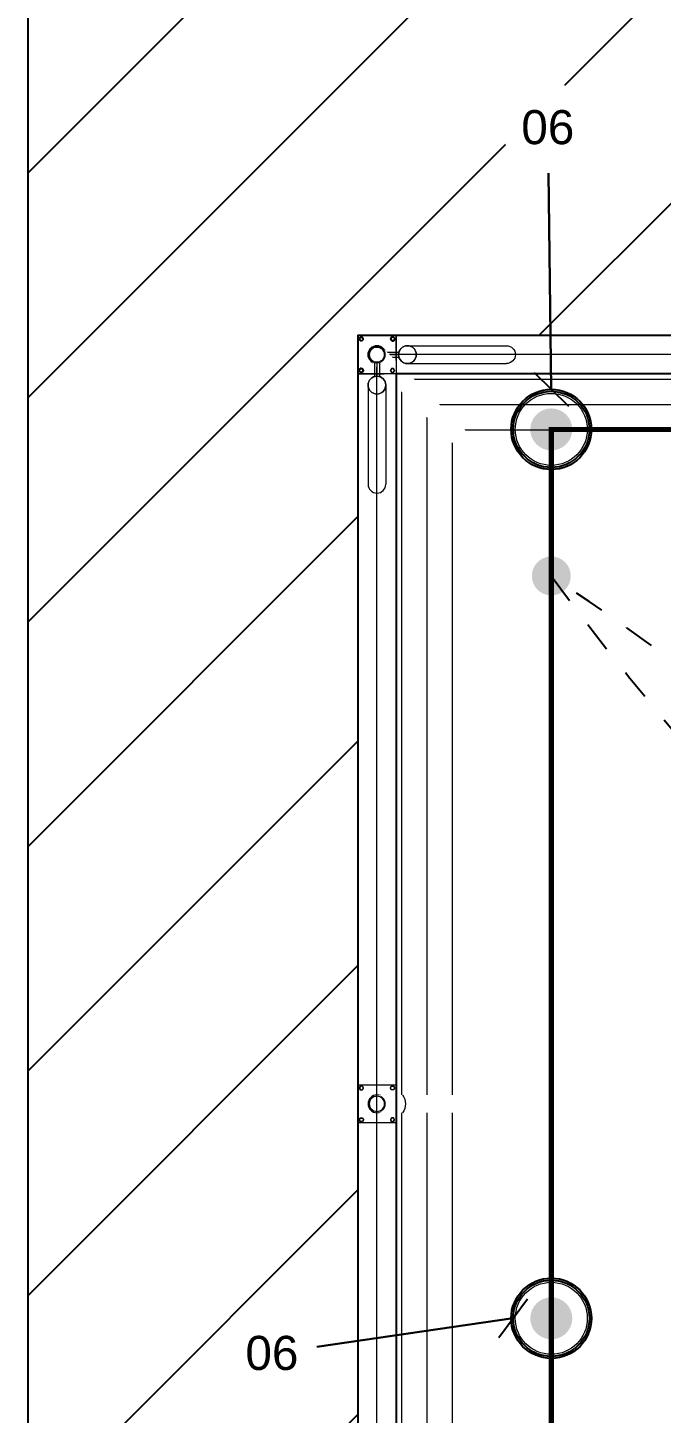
# Model space of a CAD drawing. Header units: inches. Extents: x -7660 to 802, y -193 to 3.
# Drawn here: x 657.5 to 659.99, y -88.96 to -83.51 of the extents above; entities that cross this region are included whole.
import ezdxf
from ezdxf.enums import TextEntityAlignment as Align

# ---------------------------------------------------------------- set-up
doc = ezdxf.new("R2010")
doc.units = ezdxf.units.IN
doc.header["$MEASUREMENT"] = 0
doc.set_wipeout_variables(frame=1)
for name, pattern in [('CACHE', [0.24, 0.12, -0.12]), ('DASHDOT', [1, 0.5, -0.25, 0, -0.25]), ('DASHDOT2', [0.5, 0.25, -0.125, 0, -0.125])]:
    doc.linetypes.add(name, pattern=pattern)
for name, color, linetype in [('0-A INSTALAR', 10, 'Continuous'), ('AT', 80, 'Continuous'), ('TANZ-COTAS', 8, 'Continuous'), ('TANZ-EXISTENTE', 9, 'Continuous')]:
    doc.layers.add(name, color=color, linetype=linetype)
doc.styles.add('Arial', font='arial.ttf')
doc.styles.add('Arial_TXT', font='arial.ttf')
doc.styles.add('cerca', font='romans.shx', dxfattribs={"height": 1})
doc.linetypes.add('CERCA3', pattern='A,0.5,0.05,["X",cerca,S=0.1,R=0,X=-0.1,Y=-0.05],0.1', length=0.65)
doc.dimstyles.new('CLEMAR - 1-100', dxfattribs={"dimtxt": 15, "dimasz": 15, "dimexe": 7.5, "dimexo": 15, "dimgap": 7.5, "dimtad": 1, "dimdec": 0, "dimtxsty": 'Arial', "dimblk": 'OBLIQUE', "dimcen": 0, "dimdle": 7.5, "dimclrd": 8, "dimclre": 8, "dimclrt": 1, "dimadec": 0, "dimazin": 0, "dimtfac": 1, "dimtdec": 0, "dimtmove": 2, "dimatfit": 3, "dimldrblk": 'OBLIQUE', "dimfxl": 1, "dimtfill": 1, "dimtfillclr": 256, "dimarcsym": 0})

# ---------------------------------------------------------------- blocks, each defined once
blk = doc.blocks.new('*U647')
at = {"linetype": 'CERCA3', "lineweight": 5, "ltscale": 0.3}
blk.add_line((5535.979, 2516.3655), (5535.979, 2504.995), dxfattribs=at)
at = {"lineweight": 5}
for p, q in [((5535.9137, 2507.964), (5535.9128, 2507.9645)), ((5535.9145, 2507.9645), (5535.9145, 2507.9655)), ((5535.921, 2507.9645), (5535.921, 2507.9655)), ((5535.9219, 2507.964), (5535.9227, 2507.9645)), ((5536.0361, 2507.964), (5536.0352, 2507.9645)), ((5536.0369, 2507.9645), (5536.0369, 2507.9655)), ((5536.0434, 2507.9645), (5536.0434, 2507.9655)), ((5536.0443, 2507.964), (5536.0452, 2507.9645)), ((5535.9104, 2507.9584), (5535.9095, 2507.9589)), ((5535.9104, 2507.9574), (5535.9095, 2507.9569)), ((5535.9137, 2507.9518), (5535.9128, 2507.9513)), ((5535.9145, 2507.9513), (5535.9145, 2507.9503)), ((5535.921, 2507.9513), (5535.921, 2507.9503)), ((5535.9219, 2507.9518), (5535.9227, 2507.9513)), ((5535.9251, 2507.9584), (5535.926, 2507.9589)), ((5535.9251, 2507.9574), (5535.926, 2507.9569)), ((5536.0328, 2507.9584), (5536.032, 2507.9589)), ((5536.0475, 2507.9584), (5536.0484, 2507.9589)), ((5535.9104, 2507.8336), (5535.9095, 2507.8341)), ((5535.9104, 2507.8326), (5535.9095, 2507.8321)), ((5535.9137, 2507.8392), (5535.9128, 2507.8397)), ((5535.9137, 2507.827), (5535.9128, 2507.8265)), ((5535.9145, 2507.8397), (5535.9145, 2507.8407)), ((5535.9145, 2507.8265), (5535.9145, 2507.8255)), ((5535.921, 2507.8397), (5535.921, 2507.8407)), ((5535.921, 2507.8265), (5535.921, 2507.8255)), ((5535.9219, 2507.8392), (5535.9227, 2507.8397)), ((5535.9219, 2507.827), (5535.9227, 2507.8265)), ((5535.9251, 2507.8336), (5535.926, 2507.8341)), ((5535.9251, 2507.8326), (5535.926, 2507.8321)), ((5536.0328, 2507.8326), (5536.032, 2507.8321)), ((5536.0361, 2507.827), (5536.0352, 2507.8265)), ((5536.0369, 2507.8265), (5536.0369, 2507.8255)), ((5536.0434, 2507.8265), (5536.0434, 2507.8255)), ((5536.0443, 2507.827), (5536.0452, 2507.8265)), ((5536.0475, 2507.8326), (5536.0484, 2507.8321)), ((5535.969, 2504.979), (5535.969, 2505.0319)), ((5535.979, 2504.9805), (5535.979, 2505.0305)), ((5535.989, 2504.979), (5535.989, 2505.0319)), ((5535.91, 2505.0099), (5535.909, 2505.0099)), ((5535.91, 2505.0035), (5535.909, 2505.0035)), ((5535.9105, 2505.0108), (5535.91, 2505.0117)), ((5535.9105, 2505.0026), (5535.91, 2505.0017)), ((5535.9161, 2505.014), (5535.9156, 2505.0149)), ((5535.9161, 2504.9994), (5535.9156, 2504.9985)), ((5535.9171, 2505.014), (5535.9176, 2505.0149)), ((5535.9171, 2504.9994), (5535.9176, 2504.9985)), ((5535.9227, 2505.0108), (5535.9232, 2505.0117)), ((5535.9227, 2505.0026), (5535.9232, 2505.0017)), ((5535.9232, 2505.0099), (5535.9242, 2505.0099)), ((5535.9232, 2505.0035), (5535.9242, 2505.0035)), ((5535.91, 2504.8875), (5535.909, 2504.8875)), ((5535.91, 2504.881), (5535.909, 2504.881)), ((5535.9105, 2504.8884), (5535.91, 2504.8892)), ((5535.9105, 2504.8802), (5535.91, 2504.8793)), ((5535.9161, 2504.8916), (5535.9156, 2504.8925)), ((5535.9161, 2504.8769), (5535.9156, 2504.8761)), ((5535.9171, 2504.8916), (5535.9176, 2504.8925)), ((5535.9171, 2504.8769), (5535.9176, 2504.8761)), ((5535.9227, 2504.8884), (5535.9232, 2504.8892)), ((5535.9227, 2504.8802), (5535.9232, 2504.8793)), ((5535.9232, 2504.8875), (5535.9242, 2504.8875)), ((5535.9232, 2504.881), (5535.9242, 2504.881)), ((5536.0347, 2504.8875), (5536.0337, 2504.8875)), ((5536.0347, 2504.881), (5536.0337, 2504.881)), ((5536.0352, 2504.8884), (5536.0347, 2504.8892)), ((5536.0352, 2504.8802), (5536.0347, 2504.8793)), ((5536.0409, 2504.8916), (5536.0404, 2504.8925)), ((5536.0409, 2504.8769), (5536.0404, 2504.8761)), ((5536.0419, 2504.8916), (5536.0424, 2504.8925)), ((5536.0419, 2504.8769), (5536.0424, 2504.8761)), ((5536.0475, 2504.8884), (5536.048, 2504.8892)), ((5536.0475, 2504.8802), (5536.048, 2504.8793)), ((5536.048, 2504.8875), (5536.049, 2504.8875)), ((5536.048, 2504.881), (5536.049, 2504.881))]:
    blk.add_line(p, q, dxfattribs=at)
at = {"linetype": 'CERCA3', "lineweight": 5, "ltscale": 0.3}
for points in [[(5536.0752, 2505.0912), (5536.0752, 2516.2497)], [(5536.1752, 2505.1913), (5536.1752, 2516.1497)], [(5536.2752, 2505.2913), (5536.2752, 2516.0497)]]:
    blk.add_lwpolyline(points, dxfattribs=at)
at = {"lineweight": 5}
for points in [[(5535.9145, 2507.9503), (5535.921, 2507.9503, 0.267949), (5535.9227, 2507.9513), (5535.926, 2507.9569, 0.267949), (5535.926, 2507.9589), (5535.9227, 2507.9645, 0.267949), (5535.921, 2507.9655), (5535.9145, 2507.9655, 0.267949), (5535.9128, 2507.9645), (5535.9095, 2507.9589, 0.267949), (5535.9095, 2507.9569), (5535.9128, 2507.9513, 0.267949)], [(5535.9145, 2507.9513), (5535.921, 2507.9513, 0.267949), (5535.9219, 2507.9518), (5535.9251, 2507.9574, 0.267949), (5535.9251, 2507.9584), (5535.9219, 2507.964, 0.267949), (5535.921, 2507.9645), (5535.9145, 2507.9645, 0.267949), (5535.9137, 2507.964), (5535.9104, 2507.9584, 0.267949), (5535.9104, 2507.9574), (5535.9137, 2507.9518, 0.267949)], [(5535.9145, 2507.8407), (5535.921, 2507.8407, -0.267949), (5535.9227, 2507.8397), (5535.926, 2507.8341, -0.267949), (5535.926, 2507.8321), (5535.9227, 2507.8265, -0.267949), (5535.921, 2507.8255), (5535.9145, 2507.8255, -0.267949), (5535.9128, 2507.8265), (5535.9095, 2507.8321, -0.267949), (5535.9095, 2507.8341), (5535.9128, 2507.8397, -0.267949)], [(5535.9145, 2507.8397), (5535.921, 2507.8397, -0.267949), (5535.9219, 2507.8392), (5535.9251, 2507.8336, -0.267949), (5535.9251, 2507.8326), (5535.9219, 2507.827, -0.267949), (5535.921, 2507.8265), (5535.9145, 2507.8265, -0.267949), (5535.9137, 2507.827), (5535.9104, 2507.8326, -0.267949), (5535.9104, 2507.8336), (5535.9137, 2507.8392, -0.267949)], [(5535.9242, 2505.0099), (5535.9242, 2505.0035, -0.267949), (5535.9232, 2505.0017), (5535.9176, 2504.9985, -0.267949), (5535.9156, 2504.9985), (5535.91, 2505.0017, -0.267949), (5535.909, 2505.0035), (5535.909, 2505.0099, -0.267949), (5535.91, 2505.0117), (5535.9156, 2505.0149, -0.267949), (5535.9176, 2505.0149), (5535.9232, 2505.0117, -0.267949)], [(5535.9232, 2505.0099), (5535.9232, 2505.0035, -0.267949), (5535.9227, 2505.0026), (5535.9171, 2504.9994, -0.267949), (5535.9161, 2504.9994), (5535.9105, 2505.0026, -0.267949), (5535.91, 2505.0035), (5535.91, 2505.0099, -0.267949), (5535.9105, 2505.0108), (5535.9161, 2505.014, -0.267949), (5535.9171, 2505.014), (5535.9227, 2505.0108, -0.267949)], [(5535.9242, 2504.881), (5535.9242, 2504.8875, 0.267949), (5535.9232, 2504.8892), (5535.9176, 2504.8925, 0.267949), (5535.9156, 2504.8925), (5535.91, 2504.8892, 0.267949), (5535.909, 2504.8875), (5535.909, 2504.881, 0.267949), (5535.91, 2504.8793), (5535.9156, 2504.8761, 0.267949), (5535.9176, 2504.8761), (5535.9232, 2504.8793, 0.267949)], [(5535.9232, 2504.881), (5535.9232, 2504.8875, 0.267949), (5535.9227, 2504.8884), (5535.9171, 2504.8916, 0.267949), (5535.9161, 2504.8916), (5535.9105, 2504.8884, 0.267949), (5535.91, 2504.8875), (5535.91, 2504.881, 0.267949), (5535.9105, 2504.8802), (5535.9161, 2504.8769, 0.267949), (5535.9171, 2504.8769), (5535.9227, 2504.8802, 0.267949)], [(5536.0337, 2504.881), (5536.0337, 2504.8875, -0.267949), (5536.0347, 2504.8892), (5536.0404, 2504.8925, -0.267949), (5536.0424, 2504.8925), (5536.048, 2504.8892, -0.267949), (5536.049, 2504.8875), (5536.049, 2504.881, -0.267949), (5536.048, 2504.8793), (5536.0424, 2504.8761, -0.267949), (5536.0404, 2504.8761), (5536.0347, 2504.8793, -0.267949)], [(5536.0347, 2504.881), (5536.0347, 2504.8875, -0.267949), (5536.0352, 2504.8884), (5536.0409, 2504.8916, -0.267949), (5536.0419, 2504.8916), (5536.0475, 2504.8884, -0.267949), (5536.048, 2504.8875), (5536.048, 2504.881, -0.267949), (5536.0475, 2504.8802), (5536.0419, 2504.8769, -0.267949), (5536.0409, 2504.8769), (5536.0352, 2504.8802, -0.267949)]]:
    blk.add_lwpolyline(points, format="xyb", close=True, dxfattribs=at)
for centre in [(5535.979, 2507.8955), (5535.979, 2505.0655), (5535.979, 2505.0655), (5535.979, 2504.9455)]:
    blk.add_circle(centre, 0.035, dxfattribs=at)
blk.add_arc((5536.4892, 2504.9455), 0.035, 270, 90, dxfattribs=at)
for points in [[(5535.979, 2507.8605), (5536.3096, 2507.8604), (5536.323, 2507.8631), (5536.33, 2507.8669), (5536.3353, 2507.8716), (5536.338, 2507.875), (5536.3412, 2507.8803), (5536.3425, 2507.8834), (5536.344, 2507.8889), (5536.3446, 2507.8954), (5536.3444, 2507.8986), (5536.344, 2507.902), (5536.3429, 2507.9061), (5536.3416, 2507.9096), (5536.3396, 2507.9134), (5536.3367, 2507.9176), (5536.3325, 2507.9218), (5536.3279, 2507.9252), (5536.3244, 2507.9271), (5536.3196, 2507.9289), (5536.3149, 2507.93), (5536.3096, 2507.9304), (5535.979, 2507.9305), (5535.9835, 2507.9302), (5535.9893, 2507.9289), (5535.9932, 2507.9275), (5535.9973, 2507.9253), (5536.0012, 2507.9225), (5536.0041, 2507.9199), (5536.0067, 2507.9168), (5536.0092, 2507.9131), (5536.0107, 2507.9103), (5536.0127, 2507.9047), (5536.0137, 2507.8995), (5536.014, 2507.8955), (5536.0138, 2507.8919), (5536.0131, 2507.8877), (5536.0119, 2507.8837), (5536.0102, 2507.8796), (5536.008, 2507.8759), (5536.0041, 2507.8712), (5536.0008, 2507.8681), (5535.9939, 2507.8638), (5535.9904, 2507.8624), (5535.984, 2507.8608)], [(5535.9542, 2504.9702), (5536.2834, 2505.2996), (5536.2948, 2505.3072), (5536.3025, 2505.3094), (5536.3095, 2505.3098), (5536.3138, 2505.3094), (5536.3199, 2505.3078), (5536.323, 2505.3066), (5536.328, 2505.3037), (5536.3329, 2505.2996), (5536.3351, 2505.2972), (5536.3372, 2505.2945), (5536.3393, 2505.2909), (5536.3409, 2505.2874), (5536.3421, 2505.2834), (5536.343, 2505.2783), (5536.3431, 2505.2724), (5536.3422, 2505.2667), (5536.3411, 2505.2629), (5536.339, 2505.2582), (5536.3364, 2505.2542), (5536.3329, 2505.2501), (5536.0037, 2504.9207), (5536.0067, 2504.9241), (5536.0099, 2504.9291), (5536.0116, 2504.933), (5536.013, 2504.9374), (5536.0138, 2504.9421), (5536.014, 2504.946), (5536.0137, 2504.95), (5536.0128, 2504.9544), (5536.0119, 2504.9574), (5536.0093, 2504.9629), (5536.0064, 2504.9672), (5536.0037, 2504.9702), (5536.0011, 2504.9726), (5535.9976, 2504.9751), (5535.994, 2504.9771), (5535.9898, 2504.9788), (5535.9856, 2504.9798), (5535.9796, 2504.9805), (5535.975, 2504.9803), (5535.9671, 2504.9784), (5535.9636, 2504.9769), (5535.958, 2504.9735)]]:
    blk.add_wipeout(points, dxfattribs=at)
for p, q in [((5536.0328, 2507.9574), (5536.032, 2507.9569)), ((5536.0361, 2507.9518), (5536.0352, 2507.9513)), ((5536.0369, 2507.9513), (5536.0369, 2507.9503)), ((5536.0434, 2507.9513), (5536.0434, 2507.9503)), ((5536.0443, 2507.9518), (5536.0452, 2507.9513)), ((5536.0475, 2507.9574), (5536.0484, 2507.9569)), ((5536.0328, 2507.8336), (5536.032, 2507.8341)), ((5536.0361, 2507.8392), (5536.0352, 2507.8397)), ((5536.0369, 2507.8397), (5536.0369, 2507.8407)), ((5536.0434, 2507.8397), (5536.0434, 2507.8407)), ((5536.0443, 2507.8392), (5536.0452, 2507.8397)), ((5536.0475, 2507.8336), (5536.0484, 2507.8341)), ((5536.0347, 2505.0099), (5536.0337, 2505.0099)), ((5536.0347, 2505.0035), (5536.0337, 2505.0035)), ((5536.0352, 2505.0108), (5536.0347, 2505.0117)), ((5536.0352, 2505.0026), (5536.0347, 2505.0017)), ((5536.0409, 2505.014), (5536.0404, 2505.0149)), ((5536.0409, 2504.9994), (5536.0404, 2504.9985)), ((5536.0419, 2505.014), (5536.0424, 2505.0149)), ((5536.0419, 2504.9994), (5536.0424, 2504.9985)), ((5536.0475, 2505.0108), (5536.048, 2505.0117)), ((5536.0475, 2505.0026), (5536.048, 2505.0017)), ((5536.048, 2505.0099), (5536.049, 2505.0099)), ((5536.048, 2505.0035), (5536.049, 2505.0035)), ((5536.099, 2504.9805), (5536.4892, 2504.9805)), ((5536.0125, 2504.9555), (5536.0654, 2504.9555)), ((5536.0125, 2504.9355), (5536.0654, 2504.9355)), ((5536.014, 2504.9455), (5536.064, 2504.9455)), ((5536.099, 2504.9105), (5536.4892, 2504.9105))]:
    blk.add_line(p, q, dxfattribs=at)
blk.add_lwpolyline([(5536.054, 2507.9305), (5536.054, 2507.9705), (5535.904, 2507.9705), (5535.904, 2507.8205), (5536.054, 2507.8205), (5536.054, 2507.8605)], dxfattribs=at)
for points in [[(5536.0434, 2507.9503), (5536.0369, 2507.9503, -0.267949), (5536.0352, 2507.9513), (5536.032, 2507.9569, -0.267949), (5536.032, 2507.9589), (5536.0352, 2507.9645, -0.267949), (5536.0369, 2507.9655), (5536.0434, 2507.9655, -0.267949), (5536.0452, 2507.9645), (5536.0484, 2507.9589, -0.267949), (5536.0484, 2507.9569), (5536.0452, 2507.9513, -0.267949)], [(5536.0434, 2507.9513), (5536.0369, 2507.9513, -0.267949), (5536.0361, 2507.9518), (5536.0328, 2507.9574, -0.267949), (5536.0328, 2507.9584), (5536.0361, 2507.964, -0.267949), (5536.0369, 2507.9645), (5536.0434, 2507.9645, -0.267949), (5536.0443, 2507.964), (5536.0475, 2507.9584, -0.267949), (5536.0475, 2507.9574), (5536.0443, 2507.9518, -0.267949)], [(5536.0434, 2507.8407), (5536.0369, 2507.8407, 0.267949), (5536.0352, 2507.8397), (5536.032, 2507.8341, 0.267949), (5536.032, 2507.8321), (5536.0352, 2507.8265, 0.267949), (5536.0369, 2507.8255), (5536.0434, 2507.8255, 0.267949), (5536.0452, 2507.8265), (5536.0484, 2507.8321, 0.267949), (5536.0484, 2507.8341), (5536.0452, 2507.8397, 0.267949)], [(5536.0434, 2507.8397), (5536.0369, 2507.8397, 0.267949), (5536.0361, 2507.8392), (5536.0328, 2507.8336, 0.267949), (5536.0328, 2507.8326), (5536.0361, 2507.827, 0.267949), (5536.0369, 2507.8265), (5536.0434, 2507.8265, 0.267949), (5536.0443, 2507.827), (5536.0475, 2507.8326, 0.267949), (5536.0475, 2507.8336), (5536.0443, 2507.8392, 0.267949)], [(5536.0337, 2505.0099), (5536.0337, 2505.0035, 0.267949), (5536.0347, 2505.0017), (5536.0404, 2504.9985, 0.267949), (5536.0424, 2504.9985), (5536.048, 2505.0017, 0.267949), (5536.049, 2505.0035), (5536.049, 2505.0099, 0.267949), (5536.048, 2505.0117), (5536.0424, 2505.0149, 0.267949), (5536.0404, 2505.0149), (5536.0347, 2505.0117, 0.267949)], [(5536.0347, 2505.0099), (5536.0347, 2505.0035, 0.267949), (5536.0352, 2505.0026), (5536.0409, 2504.9994, 0.267949), (5536.0419, 2504.9994), (5536.0475, 2505.0026, 0.267949), (5536.048, 2505.0035), (5536.048, 2505.0099, 0.267949), (5536.0475, 2505.0108), (5536.0419, 2505.014, 0.267949), (5536.0409, 2505.014), (5536.0352, 2505.0108, 0.267949)]]:
    blk.add_lwpolyline(points, format="xyb", close=True, dxfattribs=at)
blk.add_lwpolyline([(5536.054, 2505.0205), (5536.054, 2504.8705), (5535.904, 2504.8705), (5535.904, 2505.0205)], close=True, dxfattribs=at)
for centre, radius in [((5535.979, 2507.8955), 0.03), ((5535.979, 2504.9455), 0.03), ((5536.099, 2504.9455), 0.035), ((5536.099, 2504.9455), 0.035)]:
    blk.add_circle(centre, radius, dxfattribs=at)
blk.add_arc((5536.0322, 2507.8955), 0.0591, 323.7057, 36.2943, dxfattribs=at)
blk = doc.blocks.new('*U591')
at = {"linetype": 'CERCA3', "lineweight": 5, "ltscale": 0.3}
blk.add_line((5535.979, 2516.3655), (5535.979, 2507.895), dxfattribs=at)
at = {"lineweight": 5}
for p, q in [((5535.91, 2507.9099), (5535.909, 2507.9099)), ((5535.9105, 2507.9108), (5535.91, 2507.9117)), ((5535.9161, 2507.914), (5535.9156, 2507.9149)), ((5535.9171, 2507.914), (5535.9176, 2507.9149)), ((5535.9227, 2507.9108), (5535.9232, 2507.9117)), ((5535.9232, 2507.9099), (5535.9242, 2507.9099)), ((5535.969, 2507.879), (5535.969, 2507.9319)), ((5535.979, 2507.8805), (5535.979, 2507.9305)), ((5535.989, 2507.879), (5535.989, 2507.9319)), ((5535.91, 2507.9035), (5535.909, 2507.9035)), ((5535.9105, 2507.9026), (5535.91, 2507.9017)), ((5535.9161, 2507.8994), (5535.9156, 2507.8985)), ((5535.9171, 2507.8994), (5535.9176, 2507.8985)), ((5535.9227, 2507.9026), (5535.9232, 2507.9017)), ((5535.9232, 2507.9035), (5535.9242, 2507.9035)), ((5535.91, 2507.7875), (5535.909, 2507.7875)), ((5535.91, 2507.781), (5535.909, 2507.781)), ((5535.9105, 2507.7884), (5535.91, 2507.7892)), ((5535.9105, 2507.7802), (5535.91, 2507.7793)), ((5535.9161, 2507.7916), (5535.9156, 2507.7925)), ((5535.9161, 2507.7769), (5535.9156, 2507.7761)), ((5535.9171, 2507.7916), (5535.9176, 2507.7925)), ((5535.9171, 2507.7769), (5535.9176, 2507.7761)), ((5535.9227, 2507.7884), (5535.9232, 2507.7892)), ((5535.9227, 2507.7802), (5535.9232, 2507.7793)), ((5535.9232, 2507.7875), (5535.9242, 2507.7875)), ((5535.9232, 2507.781), (5535.9242, 2507.781)), ((5536.0347, 2507.7875), (5536.0337, 2507.7875)), ((5536.0347, 2507.781), (5536.0337, 2507.781)), ((5536.0352, 2507.7884), (5536.0347, 2507.7892)), ((5536.0352, 2507.7802), (5536.0347, 2507.7793)), ((5536.0409, 2507.7916), (5536.0404, 2507.7925)), ((5536.0409, 2507.7769), (5536.0404, 2507.7761)), ((5536.0419, 2507.7916), (5536.0424, 2507.7925)), ((5536.0419, 2507.7769), (5536.0424, 2507.7761)), ((5536.0475, 2507.7884), (5536.048, 2507.7892)), ((5536.0475, 2507.7802), (5536.048, 2507.7793)), ((5536.048, 2507.7875), (5536.049, 2507.7875)), ((5536.048, 2507.781), (5536.049, 2507.781))]:
    blk.add_line(p, q, dxfattribs=at)
at = {"linetype": 'CERCA3', "lineweight": 5, "ltscale": 0.3}
for points in [[(5536.0752, 2507.9912), (5536.0752, 2516.2497)], [(5536.1752, 2508.0913), (5536.1752, 2516.1497)], [(5536.2752, 2508.1913), (5536.2752, 2516.0497)]]:
    blk.add_lwpolyline(points, dxfattribs=at)
at = {"lineweight": 5}
for points in [[(5535.9242, 2507.9099), (5535.9242, 2507.9035, -0.267949), (5535.9232, 2507.9017), (5535.9176, 2507.8985, -0.267949), (5535.9156, 2507.8985), (5535.91, 2507.9017, -0.267949), (5535.909, 2507.9035), (5535.909, 2507.9099, -0.267949), (5535.91, 2507.9117), (5535.9156, 2507.9149, -0.267949), (5535.9176, 2507.9149), (5535.9232, 2507.9117, -0.267949)], [(5535.9232, 2507.9099), (5535.9232, 2507.9035, -0.267949), (5535.9227, 2507.9026), (5535.9171, 2507.8994, -0.267949), (5535.9161, 2507.8994), (5535.9105, 2507.9026, -0.267949), (5535.91, 2507.9035), (5535.91, 2507.9099, -0.267949), (5535.9105, 2507.9108), (5535.9161, 2507.914, -0.267949), (5535.9171, 2507.914), (5535.9227, 2507.9108, -0.267949)], [(5535.9242, 2507.781), (5535.9242, 2507.7875, 0.267949), (5535.9232, 2507.7892), (5535.9176, 2507.7925, 0.267949), (5535.9156, 2507.7925), (5535.91, 2507.7892, 0.267949), (5535.909, 2507.7875), (5535.909, 2507.781, 0.267949), (5535.91, 2507.7793), (5535.9156, 2507.7761, 0.267949), (5535.9176, 2507.7761), (5535.9232, 2507.7793, 0.267949)], [(5535.9232, 2507.781), (5535.9232, 2507.7875, 0.267949), (5535.9227, 2507.7884), (5535.9171, 2507.7916, 0.267949), (5535.9161, 2507.7916), (5535.9105, 2507.7884, 0.267949), (5535.91, 2507.7875), (5535.91, 2507.781, 0.267949), (5535.9105, 2507.7802), (5535.9161, 2507.7769, 0.267949), (5535.9171, 2507.7769), (5535.9227, 2507.7802, 0.267949)], [(5536.0337, 2507.781), (5536.0337, 2507.7875, -0.267949), (5536.0347, 2507.7892), (5536.0404, 2507.7925, -0.267949), (5536.0424, 2507.7925), (5536.048, 2507.7892, -0.267949), (5536.049, 2507.7875), (5536.049, 2507.781, -0.267949), (5536.048, 2507.7793), (5536.0424, 2507.7761, -0.267949), (5536.0404, 2507.7761), (5536.0347, 2507.7793, -0.267949)], [(5536.0347, 2507.781), (5536.0347, 2507.7875, -0.267949), (5536.0352, 2507.7884), (5536.0409, 2507.7916, -0.267949), (5536.0419, 2507.7916), (5536.0475, 2507.7884, -0.267949), (5536.048, 2507.7875), (5536.048, 2507.781, -0.267949), (5536.0475, 2507.7802), (5536.0419, 2507.7769, -0.267949), (5536.0409, 2507.7769), (5536.0352, 2507.7802, -0.267949)]]:
    blk.add_lwpolyline(points, format="xyb", close=True, dxfattribs=at)
for centre in [(5535.979, 2507.9655), (5535.979, 2507.9655), (5535.979, 2507.8455)]:
    blk.add_circle(centre, 0.035, dxfattribs=at)
blk.add_arc((5536.4892, 2507.8455), 0.035, 270, 90, dxfattribs=at)
blk.add_wipeout([(5535.9542, 2507.8702), (5536.2834, 2508.1996), (5536.2948, 2508.2072), (5536.3025, 2508.2094), (5536.3095, 2508.2098), (5536.3138, 2508.2094), (5536.3199, 2508.2078), (5536.323, 2508.2066), (5536.328, 2508.2037), (5536.3329, 2508.1996), (5536.3351, 2508.1972), (5536.3372, 2508.1945), (5536.3393, 2508.1909), (5536.3409, 2508.1874), (5536.3421, 2508.1834), (5536.343, 2508.1783), (5536.3431, 2508.1724), (5536.3422, 2508.1667), (5536.3411, 2508.1629), (5536.339, 2508.1582), (5536.3364, 2508.1542), (5536.3329, 2508.1501), (5536.0037, 2507.8207), (5536.0067, 2507.8241), (5536.0099, 2507.8291), (5536.0116, 2507.833), (5536.013, 2507.8374), (5536.0138, 2507.8421), (5536.014, 2507.846), (5536.0137, 2507.85), (5536.0128, 2507.8544), (5536.0119, 2507.8574), (5536.0093, 2507.8629), (5536.0064, 2507.8672), (5536.0037, 2507.8702), (5536.0011, 2507.8726), (5535.9976, 2507.8751), (5535.994, 2507.8771), (5535.9898, 2507.8788), (5535.9856, 2507.8798), (5535.9796, 2507.8805), (5535.975, 2507.8803), (5535.9671, 2507.8784), (5535.9636, 2507.8769), (5535.958, 2507.8735)], dxfattribs=at)
for p, q in [((5536.0347, 2507.9099), (5536.0337, 2507.9099)), ((5536.0352, 2507.9108), (5536.0347, 2507.9117)), ((5536.0409, 2507.914), (5536.0404, 2507.9149)), ((5536.0419, 2507.914), (5536.0424, 2507.9149)), ((5536.0475, 2507.9108), (5536.048, 2507.9117)), ((5536.048, 2507.9099), (5536.049, 2507.9099)), ((5536.0125, 2507.8555), (5536.0654, 2507.8555)), ((5536.0347, 2507.9035), (5536.0337, 2507.9035)), ((5536.0352, 2507.9026), (5536.0347, 2507.9017)), ((5536.0409, 2507.8994), (5536.0404, 2507.8985)), ((5536.0419, 2507.8994), (5536.0424, 2507.8985)), ((5536.0475, 2507.9026), (5536.048, 2507.9017)), ((5536.048, 2507.9035), (5536.049, 2507.9035)), ((5536.099, 2507.8805), (5536.4892, 2507.8805)), ((5536.0125, 2507.8355), (5536.0654, 2507.8355)), ((5536.014, 2507.8455), (5536.064, 2507.8455)), ((5536.099, 2507.8105), (5536.4892, 2507.8105))]:
    blk.add_line(p, q, dxfattribs=at)
blk.add_lwpolyline([(5536.054, 2507.9205), (5536.054, 2507.7705), (5535.904, 2507.7705), (5535.904, 2507.9205)], close=True, dxfattribs=at)
for points in [[(5536.0337, 2507.9099), (5536.0337, 2507.9035, 0.267949), (5536.0347, 2507.9017), (5536.0404, 2507.8985, 0.267949), (5536.0424, 2507.8985), (5536.048, 2507.9017, 0.267949), (5536.049, 2507.9035), (5536.049, 2507.9099, 0.267949), (5536.048, 2507.9117), (5536.0424, 2507.9149, 0.267949), (5536.0404, 2507.9149), (5536.0347, 2507.9117, 0.267949)], [(5536.0347, 2507.9099), (5536.0347, 2507.9035, 0.267949), (5536.0352, 2507.9026), (5536.0409, 2507.8994, 0.267949), (5536.0419, 2507.8994), (5536.0475, 2507.9026, 0.267949), (5536.048, 2507.9035), (5536.048, 2507.9099, 0.267949), (5536.0475, 2507.9108), (5536.0419, 2507.914, 0.267949), (5536.0409, 2507.914), (5536.0352, 2507.9108, 0.267949)]]:
    blk.add_lwpolyline(points, format="xyb", close=True, dxfattribs=at)
for centre, radius in [((5535.979, 2507.8455), 0.03), ((5536.099, 2507.8455), 0.035), ((5536.099, 2507.8455), 0.035)]:
    blk.add_circle(centre, radius, dxfattribs=at)
blk = doc.blocks.new('dasdasdasczxcz')
at = {"transparency": 33554559}
h = blk.add_hatch(dxfattribs=at)
h.set_pattern_fill('ANSI31', color=256, scale=5, style=0)
h.paths.add_polyline_path([(208.4898, -103.8854), (217.1898, -103.8854), (217.1898, -100.4854), (207.1898, -100.4854), (207.1898, -115.4854), (208.4898, -115.4854)])
blk.add_line((207.1898, -100.4854), (207.1898, -115.4854))
at = {"xscale": -1, "rotation": 180}
blk.add_blockref('*U647', (-5327.4142, 2400.9851), dxfattribs=at)
at = {"rotation": 270}
blk.add_blockref('*U591', (-2299.2807, 5432.0185), dxfattribs=at)
for points in [[(217.1898, -103.8854), (208.4898, -103.8854), (208.4898, -115.4854), (217.1898, -115.4854)], [(217.0398, -104.0354), (208.6398, -104.0354), (208.6398, -115.3354), (217.0398, -115.3354)]]:
    blk.add_lwpolyline(points, close=True)
blk = doc.blocks.new('dfgw354gh')
at = {"linetype": 'Continuous', "lineweight": 9}
h = blk.add_hatch(color=256, dxfattribs=at)
edge = h.paths.add_edge_path()
edge.add_ellipse((-2.76, 4.15), major_axis=(-5.84, 5.85), ratio=1, start_angle=-135, end_angle=45, ccw=False)
edge.add_ellipse((-2.76, 4.15), major_axis=(-5.84, 5.85), ratio=1, start_angle=45, end_angle=225, ccw=False)
blk.add_circle((-2.76, 4.15), 14.17, dxfattribs=at)
blk = doc.blocks.new('BH')
for radius in [158, 150]:
    blk.add_circle((843801.2, 225442.4), radius)
at = {"linetype": 'DASHDOT', "ltscale": 50, "xscale": 10, "yscale": 10, "zscale": 10, "rotation": 90}
blk.add_blockref('dfgw354gh', (843842.7, 225470), dxfattribs=at)
blk = doc.blocks.new('*U474')
blk.add_lwpolyline([(-0.27, 20), (-1.53, 115.12)])
at = {"layer": 'TANZ-COTAS', "color": 3, "style": 'Arial_TXT'}
blk.add_attdef('XX', text='', height=15, dxfattribs=at).set_placement((0, 0), align=Align.MIDDLE_CENTER)
blk.add_leader([(-1.53, 115.12), (-0.27, 20)], dimstyle='CLEMAR - 1-100', override={"dimasz": 15, "dimgap": 7.5, "dimtad": 0, "dimclrd": 256, "dimfxl": 16})
blk.add_wipeout([(20, 0), (19.62, -3.9), (18.48, -7.65), (16.63, -11.11), (14.14, -14.14), (11.11, -16.63), (7.65, -18.48), (3.9, -19.62), (0, -20), (-3.9, -19.62), (-7.65, -18.48), (-11.11, -16.63), (-14.14, -14.14), (-16.63, -11.11), (-18.48, -7.65), (-19.62, -3.9), (-20, 0), (-19.62, 3.9), (-18.48, 7.65), (-16.63, 11.11), (-14.14, 14.14), (-11.11, 16.63), (-7.65, 18.48), (-3.9, 19.62), (0, 20), (3.9, 19.62), (7.65, 18.48), (11.11, 16.63), (14.14, 14.14), (16.63, 11.11), (18.48, 7.65), (19.62, 3.9)])
blk = doc.blocks.new('*U367')
blk.add_lwpolyline([(-19.79, -2.88), (-106.15, -15.42)])
at = {"layer": 'TANZ-COTAS', "color": 3, "style": 'Arial_TXT'}
blk.add_attdef('XX', text='', height=15, dxfattribs=at).set_placement((0, 0), align=Align.MIDDLE_CENTER)
blk.add_leader([(-106.15, -15.42), (-19.79, -2.88)], dimstyle='CLEMAR - 1-100', override={"dimasz": 15, "dimgap": 7.5, "dimtad": 0, "dimclrd": 256, "dimfxl": 16})
blk.add_wipeout([(20, 0), (19.62, -3.9), (18.48, -7.65), (16.63, -11.11), (14.14, -14.14), (11.11, -16.63), (7.65, -18.48), (3.9, -19.62), (0, -20), (-3.9, -19.62), (-7.65, -18.48), (-11.11, -16.63), (-14.14, -14.14), (-16.63, -11.11), (-18.48, -7.65), (-19.62, -3.9), (-20, 0), (-19.62, 3.9), (-18.48, 7.65), (-16.63, 11.11), (-14.14, 14.14), (-11.11, 16.63), (-7.65, 18.48), (-3.9, 19.62), (0, 20), (3.9, 19.62), (7.65, 18.48), (11.11, 16.63), (14.14, 14.14), (16.63, 11.11), (18.48, 7.65), (19.62, 3.9)])

msp = doc.modelspace()

# ---------------------------------------------------------------- block references
at = {"layer": '0-A INSTALAR'}
msp.add_blockref('dasdasdasczxcz', (450.31042, 19.1682), dxfattribs=at)

# ---------------------------------------------------------------- next in the draw order: hatches: boundary and pattern name
at = {"layer": 'AT', "lineweight": 5}
h = msp.add_hatch(color=256, dxfattribs=at)
h.dxf.hatch_style = 1
h.paths.add_polyline_path([(659.63831, -85.6636, 1), (659.48501, -85.6636, 1)])

# ---------------------------------------------------------------- next in the draw order: linework, layer by layer
at = {"layer": 'AT', "linetype": 'DASHDOT2', "const_width": 0.02}
msp.add_lwpolyline([(659.56166, -94.73251), (667.03564, -94.73251), (667.03564, -85.08655), (659.56166, -85.08655)], close=True, dxfattribs=at)
at = {"layer": 'AT', "linetype": 'CACHE'}
for centre, radius, start, end in [((652.0736, -96.90221), 13.50472, 44.105959, 56.325291), ((669.18157, -78.58795), 11.94183, 216.33526, 229.330421)]:
    msp.add_arc(centre, radius, start, end, dxfattribs=at)

# ---------------------------------------------------------------- next in the draw order: block references
at = {"layer": 'AT', "color": 3, "xscale": 0.001, "yscale": 0.001, "zscale": 0.001, "rotation": 90.00000000000001}
for p in [(885.0041, -928.88777), (885.0041, -932.38777)]:
    msp.add_blockref('BH', p, dxfattribs=at)

# ---------------------------------------------------------------- next in the draw order: block references
at = {"layer": 'TANZ-EXISTENTE'}
ref = msp.add_blockref('*U474', (659.54792, -83.89832), dxfattribs=dict(at, xscale=0.008949346582609473, yscale=0.008949346582609473, zscale=0.008949346582609473, rotation=180))
ref.add_attrib('XX', '06', dxfattribs={"layer": 'TANZ-COTAS', "color": 3, "height": 0.13424, "style": 'Arial_TXT'}).set_placement((659.54792, -83.89658), align=Align.MIDDLE_CENTER)
ref = msp.add_blockref('*U367', (658.46166, -88.72455), dxfattribs=dict(at, xscale=0.008949346582609473, yscale=0.008949346582609473, zscale=0.008949346582609473, rotation=180))
ref.add_attrib('XX', '06', dxfattribs={"layer": 'TANZ-COTAS', "color": 3, "height": 0.13424, "style": 'Arial_TXT'}).set_placement((658.46166, -88.72281), align=Align.MIDDLE_CENTER)

doc.saveas('drawing.dxf')
